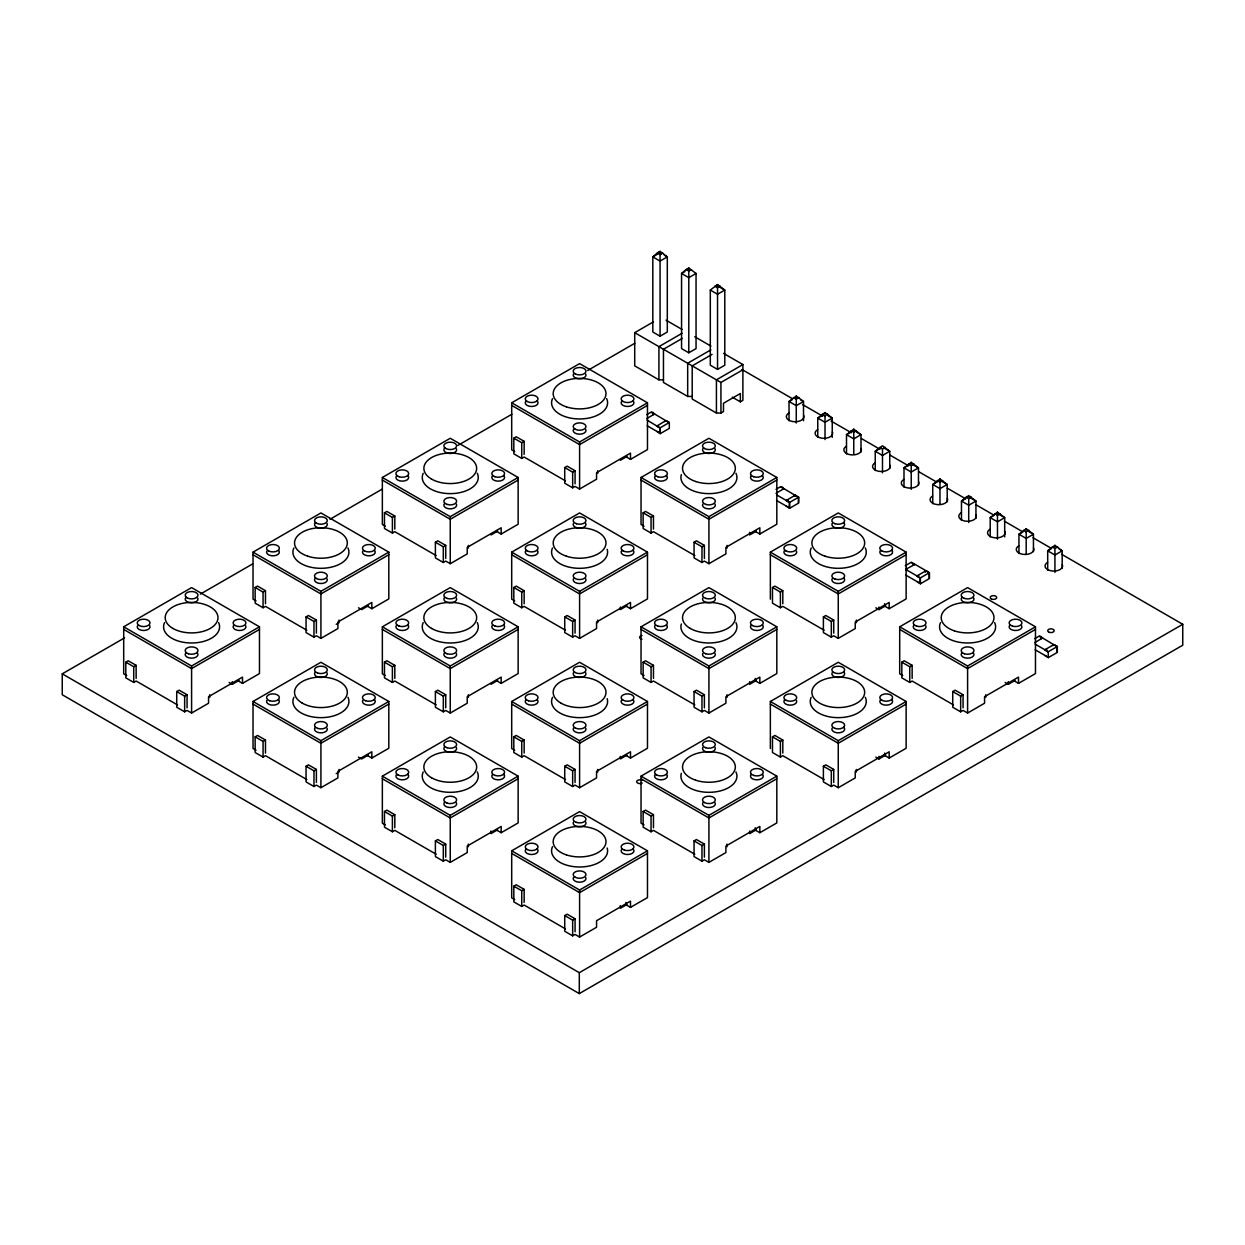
<?xml version="1.0" encoding="UTF-8"?>
<svg xmlns="http://www.w3.org/2000/svg" width="1245" height="1245" viewBox="0 0 1245 1245"><rect width="100%" height="100%" fill="white"/><g stroke="black" fill="none" stroke-linecap="round" stroke-linejoin="round"><path stroke-width="1.5" d="M657.344 252.968L652.816 256.89L652.816 332.01L660.068 336.197L667.304 332.01L667.304 256.89L660.068 251.397L657.344 252.968L660.068 254.54L662.776 252.968M686.088 269.558L681.56 273.48L681.56 348.616L688.796 352.786L696.048 348.616L696.048 273.48L688.796 268.002L686.088 269.558L688.796 271.13L691.52 269.558M710.304 290.069L717.54 284.591L724.792 290.069L724.792 365.205L717.54 369.392L710.304 365.205L710.304 290.069L717.54 294.256L724.792 290.069L720.435 287.564M803.507 420.732L803.507 401.481L796.271 396.003L789.034 401.481L789.034 420.732M832.251 437.322L832.251 418.087L825.015 412.593L817.763 418.087L817.763 437.322M860.995 451.997L860.995 434.676L853.759 429.183L846.507 434.676L846.507 453.911M889.739 468.587L889.739 451.266L882.487 445.788L875.251 451.266L875.251 470.517M918.483 485.176L918.483 467.855L911.231 462.377L903.994 467.855L903.994 487.106M947.212 501.766L947.212 484.461L939.975 478.967L932.738 484.461L932.738 503.696M975.955 518.371L975.955 501.05L968.719 495.557L961.467 501.05L961.467 520.285M1004.699 536.891L1004.699 517.64L997.463 512.162L990.211 517.64L990.211 536.891M1033.443 551.551L1033.443 534.229L1026.191 528.751L1018.955 534.229L1018.955 553.48M1062.187 568.14L1062.187 550.835L1054.935 545.341L1047.699 550.835L1047.699 570.07M657.796 254.011L652.816 256.89L660.068 261.076L667.304 256.89L664.41 255.209M684.874 271.566L681.56 273.48L688.796 277.666L696.048 273.48M126.71 675.584L123.691 673.841L123.691 626.811L191.59 587.609L259.474 626.811L259.474 673.576L242.51 683.38L237.982 680.766M256.05 600.915L253.031 599.172L253.031 552.142L320.914 512.94L388.813 552.142L388.813 598.907L371.835 608.712L367.306 606.097M385.374 526.246L382.355 524.503L382.355 477.473L450.254 438.271L518.138 477.473L518.138 524.238L501.175 534.043L496.646 531.428M514.714 451.577L511.695 449.834L511.695 402.789L579.594 363.602L647.478 402.789L647.478 449.569L630.499 459.374L625.986 456.759M663.46 379.834L658.932 379.834L634.717 365.859L634.717 332.664L653.532 321.801M714.832 286.163L717.54 287.719L720.264 286.163M1061.627 554.29L1182.75 624.29L1182.75 645.206L579.298 993.603L62.25 694.757L62.25 673.841L124.562 637.876M200.336 594.114L252.548 563.985M330.003 519.258L382.215 489.114M457.989 445.368L511.882 414.258M587.656 370.496L634.81 343.278M682.104 333.271L658.932 346.655L658.932 379.834M682.276 338.407L663.46 349.269L663.46 382.448L687.676 396.439L692.204 396.439M177.49 704.903L136.141 681.031L133.729 682.416L125.807 677.856L125.807 662.169L128.219 660.784L136.141 665.344L136.141 678.416M306.815 630.235L265.481 606.362L263.068 607.747L255.147 603.187L255.147 587.5L257.559 586.115L265.481 590.675L265.481 603.747M436.155 555.566L394.805 531.693L392.393 533.078L384.472 528.503L384.472 512.831L386.884 511.43L394.805 516.006L394.805 529.078M565.495 480.881L524.145 457.024L521.733 458.409L513.812 453.834L513.812 438.162L516.224 436.762L524.145 441.337L524.145 454.409M125.807 662.169L133.729 666.744L136.141 665.344M255.147 587.5L263.068 592.075L265.481 590.675M384.472 512.831L392.393 517.406L394.805 516.006M513.812 438.162L521.733 442.738L524.145 441.337M710.833 349.876L687.676 363.244L687.676 396.439M712.062 354.389L692.204 365.859L692.204 399.038L716.42 413.029L720.933 413.029L723.485 411.55L723.485 403.255L740.339 393.529L740.339 401.824L742.891 400.345L742.891 364.552L723.516 353.362M123.691 626.811L191.59 665.997L259.474 626.811M253.031 552.142L320.914 591.328L388.813 552.142M382.355 477.473L450.254 516.659L518.138 477.473M511.695 402.789L579.594 441.991L647.478 402.789M259.474 629.425L191.59 668.612L123.691 629.425M388.813 554.756L320.914 593.943L253.031 554.756M518.138 480.072L450.254 519.274L382.355 480.072M647.478 405.403L579.594 444.605L511.695 405.403M646.7 414.663L651.228 412.048C656.364 412.328 651.586 415.846 654.061 413.682M646.7 418.585L654.621 414.009L669.11 422.631M652.925 414.601L654.621 414.009M242.51 683.38L242.51 677.109L208.553 696.702L208.553 703.238L191.59 713.043L187.061 710.428L184.649 711.813L176.728 707.253L176.728 691.566L179.14 690.181L187.061 694.741L187.061 707.814M371.835 608.712L371.835 602.44L337.893 622.033L337.893 628.569L320.914 638.374L316.386 635.759L313.973 637.144L306.052 632.585L306.052 616.897L308.464 615.512L316.386 620.072L316.386 633.145M501.175 534.043L501.175 527.771L467.233 547.364L467.233 553.9L450.254 563.705L445.726 561.09L443.313 562.475L435.392 557.9L435.392 542.229L437.804 540.828L445.726 545.403L445.726 558.476M630.499 459.374L630.499 453.102L596.557 472.695L596.557 479.232L579.594 489.036L575.065 486.421L572.653 487.807L564.732 483.231L564.732 467.56L567.144 466.159L575.065 470.735L575.065 483.807M742.891 364.552L716.42 379.834L716.42 413.029M634.717 332.664L720.933 382.448L742.891 369.781M176.728 691.566L184.649 696.142L187.061 694.741M306.052 616.897L313.973 621.473L316.386 620.072M435.392 542.229L443.313 546.804L445.726 545.403M564.732 467.56L572.653 472.135L575.065 470.735M647.182 425.79L660.052 433.213L660.052 427.86L656.878 426.039L665.935 420.545M657.453 426.101C659.912 424.701 655.135 427.346 660.27 427.735L669.328 422.506L669.328 428.389L660.27 433.618L656.878 431.392M666.495 420.872L664.799 421.464L666.495 420.872L669.328 422.506M229.158 682.462L232.317 684.299L238.993 680.439M336.197 624.321L339.029 622.687L339.029 620.072M368.333 605.77L361.657 609.63L358.482 607.793M490.981 534.961L497.673 531.101M620.321 460.292L626.998 456.433M256.05 750.253L253.031 748.51L253.031 701.48L320.914 662.278L388.813 701.48L388.813 748.261L371.835 758.049L367.306 755.435M385.374 675.584L382.355 673.841L382.355 626.811L450.254 587.609L518.138 626.811L518.138 673.576L501.175 683.38L496.646 680.766M514.714 600.915L511.695 599.172L511.695 552.142L579.594 512.94L647.478 552.142L647.478 598.907L630.499 608.712L625.986 606.097M644.054 526.246L641.035 524.503L641.035 477.473L708.919 438.271L776.818 477.473L776.818 524.238L759.839 534.043L755.31 531.428M792.349 399.567L789.034 401.481L796.271 405.668L803.507 401.481L800.613 399.816M793.547 397.575L796.271 399.131L798.979 397.575M306.815 779.572L265.481 755.699L263.068 757.1L255.147 752.525L255.147 736.838L257.559 735.453L265.481 740.028L265.481 753.085M436.155 704.903L394.805 681.031L392.393 682.416L384.472 677.856L384.472 662.169L386.884 660.784L394.805 665.344L394.805 678.416M565.495 630.235L524.145 606.362L521.733 607.747L513.812 603.187L513.812 587.5L516.224 586.115L524.145 590.675L524.145 603.747M694.819 555.566L653.469 531.693L651.057 533.078L643.136 528.503L643.136 512.831L645.564 511.43L653.469 516.006L653.469 529.078M822.743 415.207L817.763 418.087L825.015 422.257L832.251 418.087L827.909 415.581M822.291 414.165L825.015 415.737L827.723 414.165M255.147 736.838L263.068 741.413L265.481 740.028M384.472 662.169L392.393 666.744L394.805 665.344M513.812 587.5L521.733 592.075L524.145 590.675M643.136 512.831L651.057 517.406L653.469 516.006M851.487 431.797L846.507 434.676L853.759 438.862L860.995 434.676L856.653 432.171M851.035 430.754L853.759 432.326L856.467 430.754M253.031 701.48L320.914 740.682L388.813 701.48M382.355 626.811L450.254 665.997L518.138 626.811M511.695 552.142L579.594 591.328L647.478 552.142M641.035 477.473L708.919 516.659L776.818 477.473M388.813 704.094L320.914 743.281L253.031 704.094M518.138 629.425L450.254 668.612L382.355 629.425M647.478 554.756L579.594 593.943L511.695 554.756M776.818 480.072L708.919 519.274L641.035 480.072M776.04 489.332L780.553 486.717C785.704 486.997 780.926 490.514 783.385 488.351M776.04 493.253L783.961 488.678L798.434 497.3L798.434 502.669M371.835 758.049L371.835 751.778L337.893 771.386L337.893 777.907L320.914 787.712L316.386 785.097L313.973 786.498L306.052 781.922L306.052 766.235L308.464 764.85L316.386 769.426L316.386 782.482M501.175 683.38L501.175 677.109L467.233 696.702L467.233 703.238L450.254 713.043L445.726 710.428L443.313 711.813L435.392 707.253L435.392 691.566L437.804 690.181L445.726 694.741L445.726 707.814M630.499 608.712L630.499 602.44L596.557 622.033L596.557 628.569L579.594 638.374L575.065 635.759L572.653 637.144L564.732 632.585L564.732 616.897L567.144 615.512L575.065 620.072L575.065 633.145M759.839 534.043L759.839 527.771L725.897 547.364L725.897 553.9L708.919 563.705L704.39 561.09L701.978 562.475L694.056 557.9L694.056 542.229L696.469 540.828L704.39 545.403L704.39 558.476M306.052 766.235L313.973 770.811L316.386 769.426M435.392 691.566L443.313 696.142L445.726 694.741M564.732 616.897L572.653 621.473L575.065 620.072M694.056 542.229L701.978 546.804L704.39 545.403M776.522 494.841L786.217 500.443L795.275 495.214M786.217 500.443L787.354 500.054M786.217 506.061L789.61 508.287L798.668 503.058L798.668 497.175L795.835 495.541L794.139 496.132L795.275 495.479M787.914 500.381L786.778 501.035L787.914 500.116M794.139 496.132L795.835 495.541M878.565 449.352L875.251 451.266L882.487 455.452L889.739 451.266L883.934 447.92M786.778 500.77L789.61 502.404L798.668 497.175M879.779 447.344L882.487 448.916L885.211 447.344M336.197 773.659L339.029 772.04L339.029 769.426M368.333 755.108L361.657 758.968L358.482 757.131M490.981 684.299L497.673 680.439M626.998 605.77L620.321 609.63L620.321 607.015M756.337 531.101L749.661 534.961L749.661 532.346M908.975 464.992L903.994 467.855L911.231 472.042L918.483 467.855L912.678 464.525M908.523 463.949L911.231 465.505L913.954 463.949M385.374 824.921L382.355 823.178L382.355 776.149L450.254 736.947L518.138 776.149L518.138 822.929L501.175 832.718L496.646 830.104M514.714 750.253L511.695 748.51L511.695 701.48L579.594 662.278L647.478 701.48L647.478 748.261L630.499 758.049L625.986 755.435M644.054 675.584L641.035 673.841L641.035 626.811L708.919 587.609L776.818 626.811L776.818 673.576L759.839 683.38L755.31 680.766L755.31 678.416M770.359 599.172L770.359 552.142L838.258 512.94L906.142 552.142L906.142 598.907L889.179 608.712L884.65 606.097L884.65 603.747M936.053 482.546L932.738 484.461L939.975 488.631L947.212 484.461L939.975 480.274L939.975 478.967M937.252 480.539L939.975 482.111L942.683 480.539M436.155 854.241L394.805 830.368L392.393 831.769L384.472 827.194L384.472 811.507L386.884 810.121L394.805 814.697L394.805 827.754M565.495 779.572L524.145 755.699L521.733 757.1L513.812 752.525L513.812 736.838L516.224 735.453L524.145 740.028L524.145 753.085M694.819 704.903L653.469 681.031L651.057 682.416L643.136 677.856L643.136 662.169L645.564 660.784L653.469 665.344L653.469 678.416M824.159 630.235L782.809 606.362L780.397 607.747L772.476 603.187L772.476 587.5L774.888 586.115L782.809 590.675L782.809 603.747M384.472 811.507L392.393 816.082L394.805 814.697M513.812 736.838L521.733 741.413L524.145 740.028M643.136 662.169L651.057 666.744L653.469 665.344M772.476 587.5L780.397 592.075L782.809 590.675M964.797 499.136L961.467 501.05L968.719 505.237L975.955 501.05L968.719 496.864M965.995 497.128L968.719 498.7L971.427 497.128M382.355 776.149L450.254 815.35L518.138 776.149M511.695 701.48L579.594 740.682L647.478 701.48M641.035 626.811L708.919 665.997L776.818 626.811M770.359 552.142L838.258 591.328L906.142 552.142M518.138 778.763L450.254 817.965L382.355 778.763M647.478 704.094L579.594 743.281L511.695 704.094M776.818 629.425L708.919 668.612L641.035 629.425M906.142 554.756L838.258 593.943L770.359 554.756M905.302 565.712L911.324 562.226L914.157 564.125M993.541 515.726L990.211 517.64L997.463 521.826L1004.699 517.64L998.91 514.294M994.739 513.718L997.463 515.29L1000.171 513.718M929.206 578.162L929.206 572.809L926.047 570.724L916.989 575.937L905.675 569.416L914.733 564.452L913.021 564.779L914.157 563.861M501.175 832.718L501.175 826.447L467.233 846.055L467.233 852.576L450.254 862.38L445.726 859.766L443.313 861.166L435.392 856.591L435.392 840.904L437.804 839.519L445.726 844.094L445.726 857.151M630.499 758.049L630.499 751.778L596.557 771.386L596.557 777.907L579.594 787.712L575.065 785.097L572.653 786.498L564.732 781.922L564.732 766.235L567.144 764.85L575.065 769.426L575.065 782.482M759.839 683.38L759.839 677.109L725.897 696.702L725.897 703.238L708.919 713.043L704.39 710.428L701.978 711.813L694.056 707.253L694.056 691.566L696.469 690.181L704.39 694.741L704.39 707.814M889.179 608.712L889.179 602.44L855.237 622.033L855.237 628.569L838.258 638.374L833.73 635.759L831.318 637.144L823.396 632.585L823.396 616.897L825.808 615.512L833.73 620.072L833.73 633.145M905.675 569.665L906.236 568.436L906.811 569.012M435.392 840.904L443.313 845.479L445.726 844.094M564.732 766.235L572.653 770.811L575.065 769.426M694.056 691.566L701.978 696.142L704.39 694.741M823.396 616.897L831.318 621.473L833.73 620.072M916.989 575.937L918.125 575.548M924.911 571.626L926.047 570.973M918.686 575.61L917.549 576.528L920.382 577.898L929.439 572.669L929.439 578.551L920.382 583.78L916.989 581.555M925.471 571.953L926.607 571.035L929.439 572.669M497.673 829.777L490.981 833.636L490.981 831.022M626.998 755.108L620.321 758.968L620.321 756.353M756.337 680.439L749.661 684.299L749.661 681.684M875.826 607.793L878.986 609.63L885.677 605.77M1022.269 532.315L1018.955 534.229L1026.191 538.416L1033.443 534.229L1029.101 531.724M1023.483 530.323L1026.191 531.88L1028.915 530.323M514.714 899.59L511.695 897.863L511.695 850.817L579.594 811.615L647.478 850.817L647.478 897.598L630.499 907.387L625.986 904.773L625.986 902.423M644.054 824.921L641.035 823.178L641.035 776.149L708.919 736.947L776.818 776.149L776.818 822.929L759.839 832.718L755.31 830.104L755.31 827.754M770.359 748.51L770.359 701.48L838.258 662.278L906.142 701.48L906.142 748.261L889.179 758.049L884.65 755.435L884.65 753.085M902.718 675.584L899.699 673.841L899.699 626.811L967.598 587.609L1035.482 626.811L1035.482 673.576L1018.503 683.38L1013.99 680.766M1051.013 548.921L1047.699 550.835L1054.935 555.005L1062.187 550.835L1059.277 549.154M1052.227 546.913L1054.935 548.485L1057.659 546.913M565.495 928.91L524.145 905.037L521.733 906.438L513.812 901.862L513.812 886.175L516.224 884.79L524.145 889.366L524.145 902.423M694.819 854.241L653.469 830.368L651.057 831.769L643.136 827.194L643.136 811.507L645.564 810.121L653.469 814.697L653.469 827.754M824.159 779.572L782.809 755.699L780.397 757.1L772.476 752.525L772.476 736.838L774.888 735.453L782.809 740.028L782.809 753.085M953.483 704.903L912.149 681.031L909.737 682.416L901.816 677.856L901.816 662.169L904.228 660.784L912.149 665.344L912.149 678.416M513.812 886.175L521.733 890.751L524.145 889.366M643.136 811.507L651.057 816.082L653.469 814.697M772.476 736.838L780.397 741.413L782.809 740.028M901.816 662.169L909.737 666.744L912.149 665.344M511.695 850.817L579.594 890.019L647.478 850.817M641.035 776.149L708.919 815.35L776.818 776.149M770.359 701.48L838.258 740.682L906.142 701.48M899.699 626.811L967.598 665.997L1035.482 626.811M647.478 853.432L579.594 892.634L511.695 853.432M776.818 778.763L708.919 817.965L641.035 778.763M906.142 704.094L838.258 743.281L770.359 704.094M1035.482 629.425L967.598 668.612L899.699 629.425M1034.704 638.685L1039.233 636.071C1044.368 636.335 1039.591 639.868 1042.065 637.705M1034.704 642.591L1042.625 638.031L1057.114 646.653L1057.114 652.006M1040.929 638.607L1042.625 638.031M630.499 907.387L630.499 901.115L596.557 920.724L596.557 927.26L579.594 937.049L575.065 934.435L572.653 935.835L564.732 931.26L564.732 915.573L567.144 914.188L575.065 918.763L575.065 931.82M759.839 832.718L759.839 826.447L725.897 846.055L725.897 852.576L708.919 862.38L704.39 859.766L701.978 861.166L694.056 856.591L694.056 840.904L696.469 839.519L704.39 844.094L704.39 857.151M889.179 758.049L889.179 751.778L855.237 771.386L855.237 777.907L838.258 787.712L833.73 785.097L831.318 786.498L823.396 781.922L823.396 766.235L825.808 764.85L833.73 769.426L833.73 782.482M1018.503 683.38L1018.503 677.109L984.562 696.702L984.562 703.238L967.598 713.043L963.07 710.428L960.658 711.813L952.736 707.253L952.736 691.566L955.148 690.181L963.07 694.741L963.07 707.814M564.732 915.573L572.653 920.148L575.065 918.763M694.056 840.904L701.978 845.479L704.39 844.094M823.396 766.235L831.318 770.811L833.73 769.426M952.736 691.566L960.658 696.142L963.07 694.741M1035.186 644.179L1044.882 649.781L1053.939 644.552M1044.882 649.781L1046.018 649.392M1044.882 655.399L1048.274 657.625L1057.332 652.396L1057.332 646.513L1054.499 644.879L1052.803 645.47L1053.939 644.817M1046.578 649.719L1045.458 650.372L1046.578 649.454M1052.803 645.47L1054.499 644.879M1045.458 650.108L1048.274 651.742L1057.332 646.513M626.998 904.446L620.321 908.305L620.321 905.691M756.337 829.777L749.661 833.636L749.661 831.022M875.826 757.131L878.986 758.968L885.677 755.108M1005.151 682.462L1008.325 684.299L1015.002 680.439M579.298 993.603L579.298 972.687L1182.75 624.29M658.698 252.19L661.422 253.747M687.442 268.78L690.166 270.352M716.186 285.37L718.91 286.941M666.044 320.183L682.182 329.505M694.772 336.772L710.926 346.094M732.356 397.217L740.339 401.824M914.733 564.187L926.047 570.724M651.446 412.437L654.621 414.274M780.786 487.122L783.961 488.678M911.558 562.615L914.733 564.452M1039.45 636.46L1042.625 638.28M647.182 420.172L656.878 426.039M786.217 500.708L789.392 502.529L789.392 507.882L776.522 500.459M916.989 576.202L920.164 578.038L920.164 583.391L905.675 575.034M1044.882 650.046L1048.057 651.866M1035.186 649.797L1048.057 657.236M741.973 369.532L792.442 398.711M802.543 404.547L822.727 416.203M831.146 421.075L851.331 432.746M861.431 438.567L879.935 449.274M890.019 455.11L908.523 465.801M918.623 471.637L937.127 482.329M947.227 488.164L965.731 498.856M975.815 504.692L994.335 515.383M1004.419 521.219L1022.923 531.926M1033.023 537.762L1051.527 548.454M62.25 673.841L579.298 972.687M1054.935 545.341L1054.935 546.648M1054.935 548.485L1054.935 572.327M1048.274 651.742L1048.274 657.625M1026.191 528.751L1026.191 530.059M1026.191 531.88L1026.191 553.807M1008.325 681.684L1008.325 684.299M997.463 512.162L997.463 513.469M997.463 515.29L997.463 539.147M985.698 694.741L985.698 697.356M968.719 498.7L968.719 522.542M967.598 665.997L967.598 713.043M960.658 696.142L960.658 711.813M939.975 482.111L939.975 504.023M920.382 577.898L920.382 583.78M911.231 462.377L911.231 463.685M911.231 465.505L911.231 489.363M909.737 666.744L909.737 682.416M882.487 448.916L882.487 472.773M878.986 607.015L878.986 609.63M878.986 756.353L878.986 758.968M856.358 620.072L856.358 622.687M856.358 769.426L856.358 772.04M853.759 429.183L853.759 430.49M853.759 432.326L853.759 454.254M838.258 591.328L838.258 638.374M838.258 740.682L838.258 787.712M831.318 621.473L831.318 637.144M831.318 770.811L831.318 786.498M825.015 412.593L825.015 413.9M825.015 415.737L825.015 439.578M796.271 396.003L796.271 397.311M796.271 399.131L796.271 422.989M789.61 502.404L789.61 508.287M780.397 592.075L780.397 607.747M780.397 741.413L780.397 757.1M727.033 545.403L727.033 548.018M727.033 694.741L727.033 697.356M727.033 844.094L727.033 846.709M720.933 382.448L720.933 413.029M717.54 284.591L717.54 285.899M717.54 287.719L717.54 369.392M708.919 516.659L708.919 563.705M708.919 665.997L708.919 713.043M708.919 815.35L708.919 862.38M701.978 546.804L701.978 562.475M701.978 696.142L701.978 711.813M701.978 845.479L701.978 861.166M688.796 268.002L688.796 269.309M688.796 271.13L688.796 352.786M660.27 427.735L660.27 433.618M660.068 251.397L660.068 252.704M660.068 254.54L660.068 336.197M651.057 517.406L651.057 533.078M651.057 666.744L651.057 682.416M651.057 816.082L651.057 831.769M597.693 470.735L597.693 473.349M597.693 620.072L597.693 622.687M597.693 769.426L597.693 772.04M579.594 441.991L579.594 489.036M579.594 591.328L579.594 638.374M579.594 740.682L579.594 787.712M579.594 890.019L579.594 937.049M572.653 472.135L572.653 487.807M572.653 621.473L572.653 637.144M572.653 770.811L572.653 786.498M572.653 920.148L572.653 935.835M521.733 442.738L521.733 458.409M521.733 592.075L521.733 607.747M521.733 741.413L521.733 757.1M521.733 890.751L521.733 906.438M468.353 545.403L468.353 548.018M468.353 694.741L468.353 697.356M468.353 844.094L468.353 846.709M450.254 516.659L450.254 563.705M450.254 665.997L450.254 713.043M450.254 815.35L450.254 862.38M443.313 546.804L443.313 562.475M443.313 696.142L443.313 711.813M443.313 845.479L443.313 861.166M392.393 517.406L392.393 533.078M392.393 666.744L392.393 682.416M392.393 816.082L392.393 831.769M320.914 591.328L320.914 638.374M320.914 740.682L320.914 787.712M313.973 621.473L313.973 637.144M313.973 770.811L313.973 786.498M263.068 592.075L263.068 607.747M263.068 741.413L263.068 757.1M232.317 681.684L232.317 684.299M209.689 694.741L209.689 697.356M191.59 665.997L191.59 713.043M184.649 696.142L184.649 711.813M133.729 666.744L133.729 682.416M641.984 639.152A3.253 1.883 0 0 1 639.572 637.331A3.253 1.883 0 0 1 641.984 635.526M642.233 783.027A3.253 1.883 0 0 1 637.642 783.027A3.253 1.883 0 0 1 637.642 780.382A3.253 1.883 0 0 1 642.233 780.382M803.647 415.332A8.808 5.089 0 0 1 792.863 421.557A8.808 5.089 0 0 1 788.925 413.044M832.391 431.922A8.808 5.089 0 0 1 821.607 438.147A8.808 5.089 0 0 1 817.669 429.649M861.135 448.511A8.808 5.089 0 0 1 850.351 454.736A8.808 5.089 0 0 1 846.398 446.239M889.864 465.116A8.808 5.089 0 0 1 879.094 471.341A8.808 5.089 0 0 1 875.142 462.829M918.608 481.706A8.808 5.089 0 0 1 907.838 487.931A8.808 5.089 0 0 1 903.886 479.418M947.352 498.296A8.808 5.089 0 0 1 936.567 504.521A8.808 5.089 0 0 1 932.629 496.024M976.096 514.885A8.808 5.089 0 0 1 965.311 521.11A8.808 5.089 0 0 1 961.373 512.613M1004.839 531.49A8.808 5.089 0 0 1 994.055 537.7A8.808 5.089 0 0 1 990.102 529.203M1033.568 548.08A8.808 5.089 0 0 1 1022.799 554.305A8.808 5.089 0 0 1 1018.846 545.792M1062.312 564.67A8.808 5.089 0 0 1 1051.543 570.895A8.808 5.089 0 0 1 1047.59 562.398M607.171 848.001A27.997 16.169 0 0 1 578.365 866.971A27.997 16.169 0 0 1 552.531 846.631M537.186 848.965A6.396 3.688 0 0 1 531.646 854.521A6.396 3.688 0 0 1 526.09 848.965M585.772 877.538A6.396 3.688 0 0 1 579.594 882.191A6.396 3.688 0 0 1 573.4 877.538M633.082 848.965A6.396 3.688 0 0 1 627.542 854.521A6.396 3.688 0 0 1 621.986 848.965M585.772 822.182A6.396 3.688 0 0 1 579.594 826.836A6.396 3.688 0 0 1 573.4 822.182M477.302 771.962A27.997 16.169 0 0 1 450.254 792.318A27.997 16.169 0 0 1 423.207 771.962M407.846 774.297A6.396 3.688 0 0 1 402.306 779.837A6.396 3.688 0 0 1 396.766 774.297M456.433 802.869A6.396 3.688 0 0 1 449.414 807.491A6.396 3.688 0 0 1 444.714 801.982M503.743 774.297A6.396 3.688 0 0 1 498.202 779.837A6.396 3.688 0 0 1 492.662 774.297M456.433 747.514A6.396 3.688 0 0 1 449.414 752.136A6.396 3.688 0 0 1 444.714 746.611M347.962 697.293A27.997 16.169 0 0 1 320.914 717.649A27.997 16.169 0 0 1 293.867 697.293M278.507 699.628A6.396 3.688 0 0 1 273.807 705.137A6.396 3.688 0 0 1 266.788 700.515M327.108 728.201A6.396 3.688 0 0 1 320.089 732.823A6.396 3.688 0 0 1 315.374 727.313M374.403 699.628A6.396 3.688 0 0 1 369.703 705.137A6.396 3.688 0 0 1 362.684 700.515M327.108 672.845A6.396 3.688 0 0 1 320.089 677.451A6.396 3.688 0 0 1 315.374 671.942M218.638 622.624A27.997 16.169 0 0 1 191.59 642.98A27.997 16.169 0 0 1 164.542 622.624M149.82 625.846A6.396 3.688 0 0 1 143.642 630.499A6.396 3.688 0 0 1 137.448 625.846M197.13 652.645A6.396 3.688 0 0 1 191.59 658.185A6.396 3.688 0 0 1 186.034 652.645M245.716 625.846A6.396 3.688 0 0 1 239.538 630.499A6.396 3.688 0 0 1 233.344 625.846M197.13 597.273A6.396 3.688 0 0 1 191.59 602.813A6.396 3.688 0 0 1 186.034 597.273M735.966 771.962A27.997 16.169 0 0 1 710.148 792.302A27.997 16.169 0 0 1 681.342 773.332M666.511 774.297A6.396 3.688 0 0 1 660.971 779.837A6.396 3.688 0 0 1 655.43 774.297M715.112 802.869A6.396 3.688 0 0 1 708.919 807.523A6.396 3.688 0 0 1 702.74 802.869M762.407 774.297A6.396 3.688 0 0 1 756.867 779.837A6.396 3.688 0 0 1 751.326 774.297M715.112 747.514A6.396 3.688 0 0 1 708.919 752.167A6.396 3.688 0 0 1 702.74 747.514M607.171 698.663A27.997 16.169 0 0 1 578.365 717.634A27.997 16.169 0 0 1 552.531 697.293M537.186 699.628A6.396 3.688 0 0 1 531.646 705.168A6.396 3.688 0 0 1 526.09 699.628M585.772 728.201A6.396 3.688 0 0 1 579.594 732.854A6.396 3.688 0 0 1 573.4 728.201M633.082 699.628A6.396 3.688 0 0 1 627.542 705.168A6.396 3.688 0 0 1 621.986 699.628M585.772 672.845A6.396 3.688 0 0 1 579.594 677.482A6.396 3.688 0 0 1 573.4 672.845M477.302 622.624A27.997 16.169 0 0 1 450.254 642.98A27.997 16.169 0 0 1 423.207 622.624M407.846 624.959A6.396 3.688 0 0 1 402.306 630.499A6.396 3.688 0 0 1 396.766 624.959M456.433 653.532A6.396 3.688 0 0 1 449.414 658.154A6.396 3.688 0 0 1 444.714 652.645M503.743 624.959A6.396 3.688 0 0 1 498.202 630.499A6.396 3.688 0 0 1 492.662 624.959M456.433 598.16A6.396 3.688 0 0 1 449.414 602.782A6.396 3.688 0 0 1 444.714 597.273M347.962 547.956A27.997 16.169 0 0 1 320.914 568.311A27.997 16.169 0 0 1 293.867 547.956M278.507 550.29A6.396 3.688 0 0 1 273.807 555.799A6.396 3.688 0 0 1 266.788 551.177M327.108 578.863A6.396 3.688 0 0 1 320.089 583.485A6.396 3.688 0 0 1 315.374 577.976M374.403 550.29A6.396 3.688 0 0 1 369.703 555.799A6.396 3.688 0 0 1 362.684 551.177M327.108 523.491A6.396 3.688 0 0 1 320.089 528.113A6.396 3.688 0 0 1 315.374 522.604M865.306 697.293A27.997 16.169 0 0 1 838.258 717.649A27.997 16.169 0 0 1 811.211 697.293M796.489 700.515A6.396 3.688 0 0 1 789.47 705.137A6.396 3.688 0 0 1 784.77 699.628M843.799 727.313A6.396 3.688 0 0 1 839.099 732.823A6.396 3.688 0 0 1 832.08 728.201M891.747 699.628A6.396 3.688 0 0 1 886.207 705.168A6.396 3.688 0 0 1 880.666 699.628M843.799 671.942A6.396 3.688 0 0 1 839.099 677.451A6.396 3.688 0 0 1 832.08 672.845M735.966 622.624A27.997 16.169 0 0 1 710.148 642.965A27.997 16.169 0 0 1 681.342 623.994M666.511 624.959A6.396 3.688 0 0 1 660.971 630.499A6.396 3.688 0 0 1 655.43 624.959M715.112 653.532A6.396 3.688 0 0 1 708.919 658.185A6.396 3.688 0 0 1 702.74 653.532M762.407 624.959A6.396 3.688 0 0 1 756.867 630.499A6.396 3.688 0 0 1 751.326 624.959M715.112 598.16A6.396 3.688 0 0 1 708.919 602.813A6.396 3.688 0 0 1 702.74 598.16M607.171 549.325A27.997 16.169 0 0 1 578.365 568.296A27.997 16.169 0 0 1 552.531 547.956M537.186 550.29A6.396 3.688 0 0 1 531.646 555.83A6.396 3.688 0 0 1 526.09 550.29M585.772 578.863A6.396 3.688 0 0 1 579.594 583.516A6.396 3.688 0 0 1 573.4 578.863M633.082 550.29A6.396 3.688 0 0 1 627.542 555.83A6.396 3.688 0 0 1 621.986 550.29M585.772 523.491A6.396 3.688 0 0 1 579.594 528.145A6.396 3.688 0 0 1 573.4 523.491M477.302 473.287A27.997 16.169 0 0 1 450.254 493.627A27.997 16.169 0 0 1 423.207 473.287M407.846 475.621A6.396 3.688 0 0 1 402.306 481.161A6.396 3.688 0 0 1 396.766 475.621M456.433 504.194A6.396 3.688 0 0 1 449.414 508.816A6.396 3.688 0 0 1 444.714 503.307M503.743 475.621A6.396 3.688 0 0 1 498.202 481.161A6.396 3.688 0 0 1 492.662 475.621M456.433 448.822A6.396 3.688 0 0 1 449.414 453.445A6.396 3.688 0 0 1 444.714 447.935M994.646 622.624A27.997 16.169 0 0 1 967.598 642.98A27.997 16.169 0 0 1 940.535 622.624M925.829 625.846A6.396 3.688 0 0 1 918.81 630.468A6.396 3.688 0 0 1 914.095 624.959M973.139 652.645A6.396 3.688 0 0 1 967.598 658.185A6.396 3.688 0 0 1 962.043 652.645M1021.725 625.846A6.396 3.688 0 0 1 1014.706 630.468A6.396 3.688 0 0 1 1009.991 624.959M973.139 597.273A6.396 3.688 0 0 1 967.598 602.813A6.396 3.688 0 0 1 962.043 597.273M865.306 547.956A27.997 16.169 0 0 1 838.258 568.311A27.997 16.169 0 0 1 811.211 547.956M796.489 551.177A6.396 3.688 0 0 1 789.47 555.799A6.396 3.688 0 0 1 784.77 550.29M843.799 577.976A6.396 3.688 0 0 1 839.099 583.485A6.396 3.688 0 0 1 832.08 578.863M891.747 550.29A6.396 3.688 0 0 1 886.207 555.83A6.396 3.688 0 0 1 880.666 550.29M843.799 522.604A6.396 3.688 0 0 1 839.099 528.113A6.396 3.688 0 0 1 832.08 523.491M735.966 473.287A27.997 16.169 0 0 1 710.148 493.611A27.997 16.169 0 0 1 681.342 474.656M666.511 475.621A6.396 3.688 0 0 1 660.971 481.161A6.396 3.688 0 0 1 655.43 475.621M715.112 504.194A6.396 3.688 0 0 1 708.919 508.847A6.396 3.688 0 0 1 702.74 504.194M762.407 475.621A6.396 3.688 0 0 1 756.867 481.161A6.396 3.688 0 0 1 751.326 475.621M715.112 448.822A6.396 3.688 0 0 1 708.919 453.476A6.396 3.688 0 0 1 702.74 448.822M606.642 398.618A27.997 16.169 0 0 1 579.594 418.958A27.997 16.169 0 0 1 552.531 398.618M537.186 400.952A6.396 3.688 0 0 1 531.646 406.492A6.396 3.688 0 0 1 526.09 400.952M585.772 429.525A6.396 3.688 0 0 1 579.594 434.178A6.396 3.688 0 0 1 573.4 429.525M633.082 400.952A6.396 3.688 0 0 1 627.542 406.492A6.396 3.688 0 0 1 621.986 400.952M585.772 374.154A6.396 3.688 0 0 1 579.594 378.807A6.396 3.688 0 0 1 573.4 374.154M1048.648 632.024A3.253 1.883 0 0 0 1054.079 631.184A3.253 1.883 0 0 0 1050.095 628.896A3.253 1.883 0 0 0 1048.648 632.024M991.16 598.845A3.253 1.883 0 0 0 996.591 598.005A3.253 1.883 0 0 0 992.623 595.701A3.253 1.883 0 0 0 991.16 598.845M527.117 849.51A6.396 3.688 0 0 0 537.824 847.861A6.396 3.688 0 0 0 529.981 843.332A6.396 3.688 0 0 0 527.117 849.51M575.065 877.196A6.396 3.688 0 0 0 585.772 875.531A6.396 3.688 0 0 0 577.929 871.018A6.396 3.688 0 0 0 575.065 877.196M624.336 850.102A6.396 3.688 0 0 0 633.938 846.896A6.396 3.688 0 0 0 624.336 843.705A6.396 3.688 0 0 0 624.336 850.102M576.388 822.416A6.396 3.688 0 0 0 585.99 819.21A6.396 3.688 0 0 0 576.388 816.02A6.396 3.688 0 0 0 576.388 822.416M566.382 854.879A26.41 15.251 0 0 0 605.988 841.667A26.41 15.251 0 0 0 566.382 828.47A26.41 15.251 0 0 0 566.382 854.879M397.777 774.841A6.396 3.688 0 0 0 408.485 773.192A6.396 3.688 0 0 0 400.641 768.663A6.396 3.688 0 0 0 397.777 774.841M447.048 803.118A6.396 3.688 0 0 0 456.65 799.912A6.396 3.688 0 0 0 447.048 796.707A6.396 3.688 0 0 0 447.048 803.118M494.996 775.433A6.396 3.688 0 0 0 504.599 772.227A6.396 3.688 0 0 0 494.996 769.021A6.396 3.688 0 0 0 494.996 775.433M447.048 747.747A6.396 3.688 0 0 0 456.65 744.541A6.396 3.688 0 0 0 447.048 741.351A6.396 3.688 0 0 0 447.048 747.747M431.579 777.783A26.41 15.251 0 0 0 475.761 770.951A26.41 15.251 0 0 0 443.422 752.276A26.41 15.251 0 0 0 431.579 777.783M269.776 700.764A6.396 3.688 0 0 0 279.378 697.558A6.396 3.688 0 0 0 269.776 694.352A6.396 3.688 0 0 0 269.776 700.764M317.724 728.434A6.396 3.688 0 0 0 327.326 725.244A6.396 3.688 0 0 0 317.724 722.038A6.396 3.688 0 0 0 317.724 728.434M365.672 700.764A6.396 3.688 0 0 0 375.274 697.558A6.396 3.688 0 0 0 365.672 694.352A6.396 3.688 0 0 0 365.672 700.764M317.724 673.078A6.396 3.688 0 0 0 327.326 669.872A6.396 3.688 0 0 0 317.724 666.682A6.396 3.688 0 0 0 317.724 673.078M302.255 703.114A26.41 15.251 0 0 0 346.421 696.282A26.41 15.251 0 0 0 314.082 677.607A26.41 15.251 0 0 0 302.255 703.114M139.113 625.504A6.396 3.688 0 0 0 149.82 623.838A6.396 3.688 0 0 0 141.977 619.31A6.396 3.688 0 0 0 139.113 625.504M188.384 653.765A6.396 3.688 0 0 0 197.986 650.575A6.396 3.688 0 0 0 188.384 647.369A6.396 3.688 0 0 0 188.384 653.765M235.009 625.504A6.396 3.688 0 0 0 245.716 623.838A6.396 3.688 0 0 0 237.873 619.31A6.396 3.688 0 0 0 235.009 625.504M187.061 597.818A6.396 3.688 0 0 0 197.768 596.168A6.396 3.688 0 0 0 189.925 591.64A6.396 3.688 0 0 0 187.061 597.818M172.915 628.445A26.41 15.251 0 0 0 217.081 621.613A26.41 15.251 0 0 0 184.758 602.938A26.41 15.251 0 0 0 172.915 628.445M656.442 774.841A6.396 3.688 0 0 0 667.164 773.192A6.396 3.688 0 0 0 659.321 768.663A6.396 3.688 0 0 0 656.442 774.841M704.39 802.527A6.396 3.688 0 0 0 715.112 800.862A6.396 3.688 0 0 0 707.269 796.333A6.396 3.688 0 0 0 704.39 802.527M753.676 775.433A6.396 3.688 0 0 0 763.278 772.227A6.396 3.688 0 0 0 753.676 769.021A6.396 3.688 0 0 0 753.676 775.433M705.728 747.747A6.396 3.688 0 0 0 715.33 744.541A6.396 3.688 0 0 0 705.728 741.351A6.396 3.688 0 0 0 705.728 747.747M695.722 780.21A26.41 15.251 0 0 0 735.328 766.998A26.41 15.251 0 0 0 695.722 753.801A26.41 15.251 0 0 0 695.722 780.21M528.44 700.764A6.396 3.688 0 0 0 538.042 697.558A6.396 3.688 0 0 0 528.44 694.352A6.396 3.688 0 0 0 528.44 700.764M575.065 727.858A6.396 3.688 0 0 0 585.772 726.193A6.396 3.688 0 0 0 577.929 721.664A6.396 3.688 0 0 0 575.065 727.858M623.014 700.172A6.396 3.688 0 0 0 633.721 698.507A6.396 3.688 0 0 0 625.877 693.994A6.396 3.688 0 0 0 623.014 700.172M575.065 672.487A6.396 3.688 0 0 0 585.772 670.837A6.396 3.688 0 0 0 577.929 666.308A6.396 3.688 0 0 0 575.065 672.487M560.919 703.114A26.41 15.251 0 0 0 605.086 696.282A26.41 15.251 0 0 0 572.747 677.607A26.41 15.251 0 0 0 560.919 703.114M399.1 626.079A6.396 3.688 0 0 0 408.702 622.889A6.396 3.688 0 0 0 399.1 619.683A6.396 3.688 0 0 0 399.1 626.079M447.048 653.765A6.396 3.688 0 0 0 456.65 650.575A6.396 3.688 0 0 0 447.048 647.369A6.396 3.688 0 0 0 447.048 653.765M494.996 626.079A6.396 3.688 0 0 0 504.599 622.889A6.396 3.688 0 0 0 494.996 619.683A6.396 3.688 0 0 0 494.996 626.079M447.048 598.409A6.396 3.688 0 0 0 456.65 595.203A6.396 3.688 0 0 0 447.048 591.997A6.396 3.688 0 0 0 447.048 598.409M431.579 628.445A26.41 15.251 0 0 0 475.761 621.613A26.41 15.251 0 0 0 443.422 602.938A26.41 15.251 0 0 0 431.579 628.445M268.438 550.835A6.396 3.688 0 0 0 279.16 549.169A6.396 3.688 0 0 0 271.317 544.641A6.396 3.688 0 0 0 268.438 550.835M316.386 578.505A6.396 3.688 0 0 0 327.108 576.855A6.396 3.688 0 0 0 319.265 572.327A6.396 3.688 0 0 0 316.386 578.505M364.334 550.835A6.396 3.688 0 0 0 375.056 549.169A6.396 3.688 0 0 0 367.213 544.641A6.396 3.688 0 0 0 364.334 550.835M316.386 523.149A6.396 3.688 0 0 0 327.108 521.484A6.396 3.688 0 0 0 319.265 516.971A6.396 3.688 0 0 0 316.386 523.149M307.717 556.188A26.41 15.251 0 0 0 347.324 542.991A26.41 15.251 0 0 0 307.717 529.794A26.41 15.251 0 0 0 307.717 556.188M785.782 700.172A6.396 3.688 0 0 0 796.489 698.507A6.396 3.688 0 0 0 788.645 693.994A6.396 3.688 0 0 0 785.782 700.172M835.053 728.434A6.396 3.688 0 0 0 844.655 725.244A6.396 3.688 0 0 0 835.053 722.038A6.396 3.688 0 0 0 835.053 728.434M881.678 700.172A6.396 3.688 0 0 0 892.385 698.507A6.396 3.688 0 0 0 884.541 693.994A6.396 3.688 0 0 0 881.678 700.172M833.73 672.487A6.396 3.688 0 0 0 844.437 670.837A6.396 3.688 0 0 0 836.593 666.308A6.396 3.688 0 0 0 833.73 672.487M825.061 705.526A26.41 15.251 0 0 0 864.668 692.329A26.41 15.251 0 0 0 825.061 679.132A26.41 15.251 0 0 0 825.061 705.526M657.78 626.079A6.396 3.688 0 0 0 667.382 622.889A6.396 3.688 0 0 0 657.78 619.683A6.396 3.688 0 0 0 657.78 626.079M705.728 653.765A6.396 3.688 0 0 0 715.33 650.575A6.396 3.688 0 0 0 705.728 647.369A6.396 3.688 0 0 0 705.728 653.765M752.338 625.504A6.396 3.688 0 0 0 763.06 623.838A6.396 3.688 0 0 0 755.217 619.31A6.396 3.688 0 0 0 752.338 625.504M705.728 598.409A6.396 3.688 0 0 0 715.33 595.203A6.396 3.688 0 0 0 705.728 591.997A6.396 3.688 0 0 0 705.728 598.409M690.259 628.445A26.41 15.251 0 0 0 734.425 621.613A26.41 15.251 0 0 0 702.087 602.938A26.41 15.251 0 0 0 690.259 628.445M527.117 550.835A6.396 3.688 0 0 0 537.824 549.169A6.396 3.688 0 0 0 529.981 544.641A6.396 3.688 0 0 0 527.117 550.835M575.065 578.505A6.396 3.688 0 0 0 585.772 576.855A6.396 3.688 0 0 0 577.929 572.327A6.396 3.688 0 0 0 575.065 578.505M623.014 550.835A6.396 3.688 0 0 0 633.721 549.169A6.396 3.688 0 0 0 625.877 544.641A6.396 3.688 0 0 0 623.014 550.835M576.388 523.74A6.396 3.688 0 0 0 585.99 520.534A6.396 3.688 0 0 0 576.388 517.329A6.396 3.688 0 0 0 576.388 523.74M566.382 556.188A26.41 15.251 0 0 0 605.988 542.991A26.41 15.251 0 0 0 566.382 529.794A26.41 15.251 0 0 0 566.382 556.188M399.1 476.742A6.396 3.688 0 0 0 408.702 473.551A6.396 3.688 0 0 0 399.1 470.345A6.396 3.688 0 0 0 399.1 476.742M447.048 504.427A6.396 3.688 0 0 0 456.65 501.221A6.396 3.688 0 0 0 447.048 498.031A6.396 3.688 0 0 0 447.048 504.427M494.996 476.742A6.396 3.688 0 0 0 504.599 473.551A6.396 3.688 0 0 0 494.996 470.345A6.396 3.688 0 0 0 494.996 476.742M445.726 448.48A6.396 3.688 0 0 0 456.433 446.815A6.396 3.688 0 0 0 448.589 442.286A6.396 3.688 0 0 0 445.726 448.48M431.579 479.092A26.41 15.251 0 0 0 475.761 472.26A26.41 15.251 0 0 0 443.422 453.6A26.41 15.251 0 0 0 431.579 479.092M916.444 626.079A6.396 3.688 0 0 0 926.047 622.889A6.396 3.688 0 0 0 916.444 619.683A6.396 3.688 0 0 0 916.444 626.079M964.393 653.765A6.396 3.688 0 0 0 973.995 650.575A6.396 3.688 0 0 0 964.393 647.369A6.396 3.688 0 0 0 964.393 653.765M1012.341 626.079A6.396 3.688 0 0 0 1021.943 622.889A6.396 3.688 0 0 0 1012.341 619.683A6.396 3.688 0 0 0 1012.341 626.079M964.393 598.409A6.396 3.688 0 0 0 973.995 595.203A6.396 3.688 0 0 0 964.393 591.997A6.396 3.688 0 0 0 964.393 598.409M954.386 630.857A26.41 15.251 0 0 0 993.992 617.66A26.41 15.251 0 0 0 954.386 604.463A26.41 15.251 0 0 0 954.386 630.857M785.782 550.835A6.396 3.688 0 0 0 796.489 549.169A6.396 3.688 0 0 0 788.645 544.641A6.396 3.688 0 0 0 785.782 550.835M835.053 579.096A6.396 3.688 0 0 0 844.655 575.906A6.396 3.688 0 0 0 835.053 572.7A6.396 3.688 0 0 0 835.053 579.096M881.678 550.835A6.396 3.688 0 0 0 892.385 549.169A6.396 3.688 0 0 0 884.541 544.641A6.396 3.688 0 0 0 881.678 550.835M835.053 523.74A6.396 3.688 0 0 0 844.655 520.534A6.396 3.688 0 0 0 835.053 517.329A6.396 3.688 0 0 0 835.053 523.74M825.061 556.188A26.41 15.251 0 0 0 864.668 542.991A26.41 15.251 0 0 0 825.061 529.794A26.41 15.251 0 0 0 825.061 556.188M657.78 476.742A6.396 3.688 0 0 0 667.382 473.551A6.396 3.688 0 0 0 657.78 470.345A6.396 3.688 0 0 0 657.78 476.742M705.728 504.427A6.396 3.688 0 0 0 715.33 501.221A6.396 3.688 0 0 0 705.728 498.031A6.396 3.688 0 0 0 705.728 504.427M753.676 476.742A6.396 3.688 0 0 0 763.278 473.551A6.396 3.688 0 0 0 753.676 470.345A6.396 3.688 0 0 0 753.676 476.742M704.39 448.48A6.396 3.688 0 0 0 715.112 446.815A6.396 3.688 0 0 0 707.269 442.286A6.396 3.688 0 0 0 704.39 448.48M695.722 481.519A26.41 15.251 0 0 0 735.328 468.322A26.41 15.251 0 0 0 695.722 455.11A26.41 15.251 0 0 0 695.722 481.519M527.117 401.481A6.396 3.688 0 0 0 537.824 399.832A6.396 3.688 0 0 0 529.981 395.303A6.396 3.688 0 0 0 527.117 401.481M575.065 429.167A6.396 3.688 0 0 0 585.772 427.517A6.396 3.688 0 0 0 577.929 422.989A6.396 3.688 0 0 0 575.065 429.167M623.014 401.481A6.396 3.688 0 0 0 633.721 399.832A6.396 3.688 0 0 0 625.877 395.303A6.396 3.688 0 0 0 623.014 401.481M575.065 373.811A6.396 3.688 0 0 0 585.772 372.146A6.396 3.688 0 0 0 577.929 367.617A6.396 3.688 0 0 0 575.065 373.811M566.382 406.85A26.41 15.251 0 0 0 605.988 393.653A26.41 15.251 0 0 0 566.382 380.441A26.41 15.251 0 0 0 566.382 406.85"/></g></svg>
